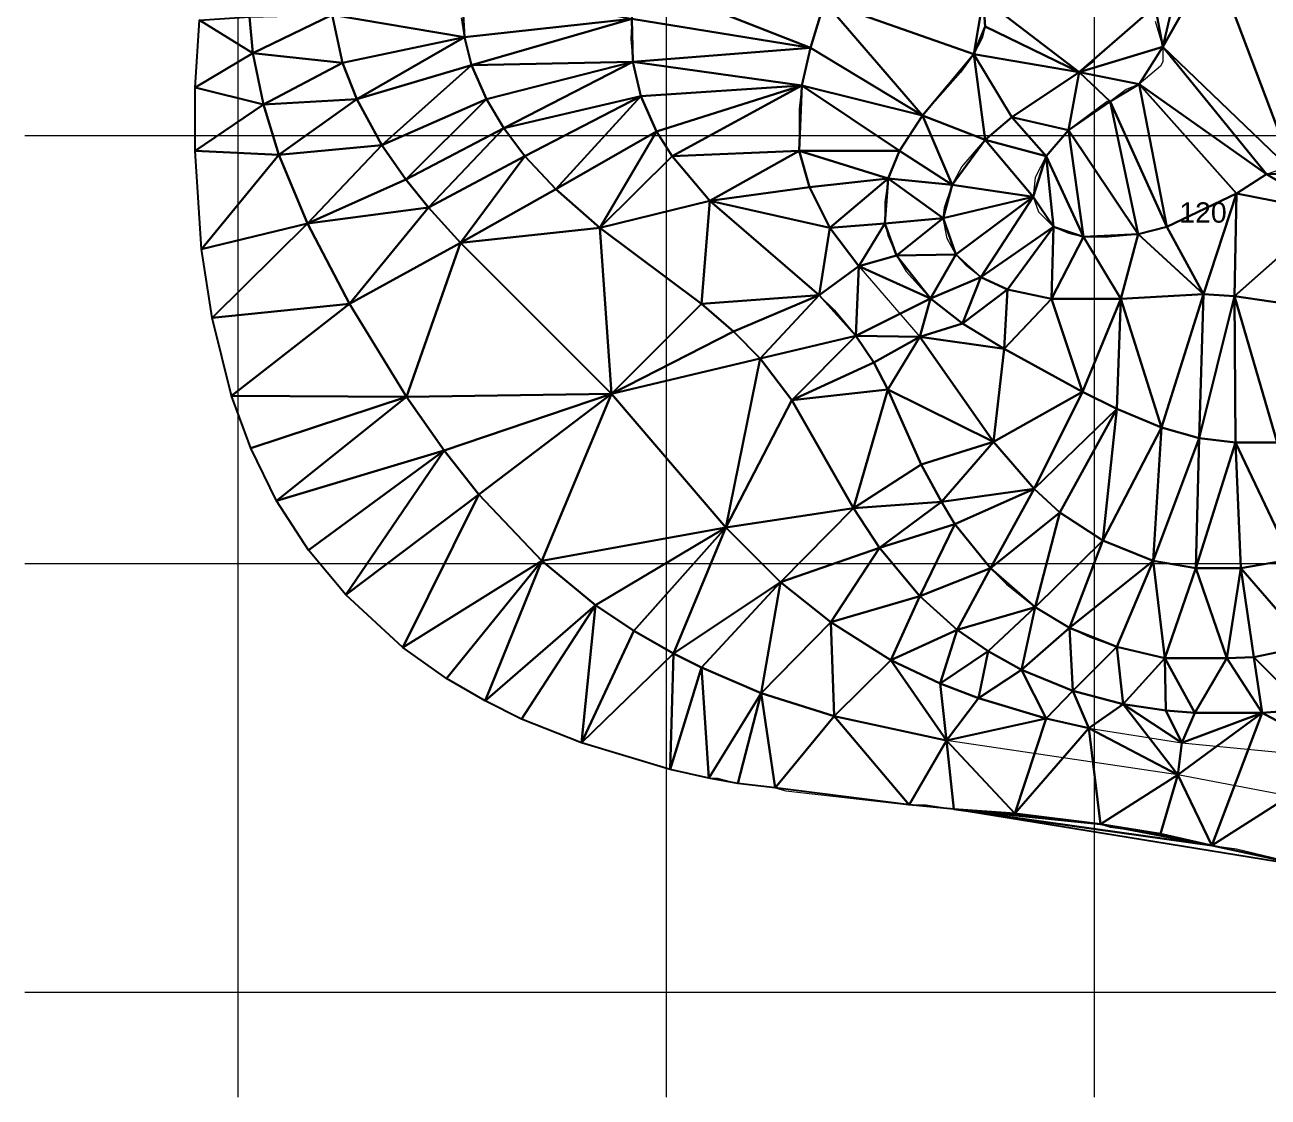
# Model space of a CAD drawing. Header units: metres. Extents: x 0 to 15.2, y 0 to 12.1.
# Drawn here: x 0.01 to 7.39, y 0.01 to 6.37 of the extents above; entities that cross this region are included whole.
import ezdxf

# ---------------------------------------------------------------- set-up
doc = ezdxf.new("R2010")
doc.units = ezdxf.units.M
doc.layers.add('P2D_GRAMMES', color=7, linetype='Continuous', lineweight=18)
doc.layers.add('P2D_ISOYPSEIS', color=30, linetype='Continuous', lineweight=18)
doc.layers.add('P2D_KEIMENA', color=7, linetype='Continuous')
doc.layers.add('P2D_TIN', color=94, linetype='Continuous')
doc.styles.add('ARIAL', font='arial.ttf')

msp = doc.modelspace()

# ---------------------------------------------------------------- linework, layer by layer
at = {"layer": 'P2D_GRAMMES'}
for p, q in [((1.273175, 12.055475), (1.273175, 0.009525)), ((3.813175, 12.055475), (3.813175, 0.009525)), ((6.353175, 12.055475), (6.353175, 0.009525)), ((15.230475, 5.711825), (0.009525, 5.711825)), ((15.230475, 3.171825), (0.009525, 3.171825)), ((0.009525, 0.631825), (15.230475, 0.631825))]:
    msp.add_line(p, q, dxfattribs=at)
at = {"layer": 'P2D_ISOYPSEIS'}
for points, elevation in [([(4.752975, 6.505575), (4.670425, 6.232525), (4.619625, 6.010275), (4.60375, 5.870575), (4.60375, 5.622925), (4.664075, 5.407025), (4.784725, 5.165725), (4.956175, 4.937125), (5.318125, 4.518025), (5.756275, 3.895725), (5.997575, 3.616325), (6.149975, 3.476625), (6.403975, 3.311525), (6.702425, 3.190875), (6.956425, 3.146425), (7.223125, 3.146425), (7.521575, 3.197225)], 114), ([(5.694045, 6.524625), (5.705475, 6.359525), (5.687695, 6.289675), (5.639435, 6.194425), (5.559425, 6.086475), (5.334635, 5.832475), (5.198745, 5.622925), (5.131435, 5.457825), (5.11175, 5.318125), (5.11175, 5.191125), (5.131435, 5.114925), (5.179695, 5.000625), (5.238115, 4.905375), (5.381625, 4.746625), (5.572125, 4.598035), (5.819775, 4.446905), (6.283325, 4.192905), (6.486525, 4.091305), (6.753225, 3.980815), (6.975475, 3.918585), (7.191375, 3.89255), (7.439025, 3.89255)], 116), ([(1.831975, 6.429375), (1.892935, 6.143625), (1.979295, 5.927725), (2.127885, 5.654675), (2.268855, 5.451475), (2.403475, 5.286375), (2.593975, 5.076825), (3.489325, 4.181475), (4.168775, 3.387725), (4.492625, 3.063875), (4.791075, 2.826385), (5.146675, 2.601595), (5.438775, 2.461895), (5.667375, 2.375535), (6.067425, 2.254885), (6.321425, 2.197735), (6.873875, 2.111375), (7.858125, 2.016125)], 108), ([(1.044575, 6.397625), (1.019175, 5.997575), (1.019175, 5.622925), (1.057275, 5.038725), (1.120775, 4.632325), (1.235075, 4.168775), (1.349375, 3.857625), (1.501775, 3.546475), (1.692275, 3.254375), (1.914525, 2.987675), (2.251075, 2.676525), (2.511425, 2.492375), (2.740025, 2.359025), (2.955925, 2.251075), (3.311525, 2.111375), (3.838575, 1.952625), (4.067175, 1.901825), (4.117975, 1.901825), (4.238625, 1.870075), (4.460875, 1.844675), (4.524375, 1.825625), (5.254625, 1.743075), (5.356225, 1.743075), (5.521325, 1.717675), (5.883275, 1.692275), (6.391275, 1.628775), (6.448425, 1.609725), (6.746875, 1.571625), (7.051675, 1.501775), (7.197725, 1.482725), (7.673975, 1.368425)], 104), ([(8.651875, 1.577975), (6.848475, 1.920875), (5.476875, 2.124075), (4.810125, 2.268855), (4.378325, 2.406015), (4.022725, 2.557145), (3.857625, 2.639695), (3.622675, 2.775585), (3.394075, 2.927985), (3.076575, 3.190875), (2.701925, 3.584575), (2.497455, 3.844925), (2.273935, 4.162425), (1.934845, 4.714875), (1.687195, 5.191125), (1.517015, 5.597525), (1.424305, 5.895975), (1.362075, 6.200775), (1.343025, 6.416675)], 106), ([(7.610475, 2.308225), (7.350125, 2.289175), (6.950075, 2.289175), (6.778625, 2.301875), (6.524625, 2.339975), (6.226175, 2.418715), (5.921375, 2.544445), (5.724525, 2.654935), (5.540375, 2.781935), (5.318125, 2.981325), (5.079365, 3.267075), (4.925695, 3.502025), (4.558665, 4.143375), (4.371975, 4.391025), (4.213225, 4.549775), (4.022725, 4.714875), (3.419475, 5.165725), (3.159125, 5.394325), (2.974975, 5.591175), (2.850515, 5.756275), (2.747645, 5.927725), (2.660015, 6.130925), (2.616835, 6.296025), (2.600325, 6.410325)], 110), ([(3.609975, 6.403975), (3.603625, 6.283325), (3.616325, 6.149975), (3.664585, 5.946775), (3.757295, 5.737225), (3.848735, 5.591175), (4.073525, 5.325745), (4.721225, 4.765675), (4.812665, 4.676775), (4.939665, 4.524375), (5.046345, 4.365625), (5.128895, 4.206875), (5.325745, 3.762375), (5.446395, 3.540125), (5.526405, 3.406775), (5.737225, 3.146425), (5.832475, 3.051175), (6.003925, 2.915285), (6.207125, 2.792095), (6.327775, 2.737485), (6.486525, 2.680335), (6.772275, 2.613025), (7.140575, 2.613025), (7.299325, 2.619375), (7.623175, 2.685415)], 112), ([(6.715125, 6.391275), (6.759575, 6.238875), (6.759575, 6.149975), (6.746875, 6.124575), (6.619875, 6.016625), (6.543675, 5.984875), (6.448425, 5.915025), (6.429375, 5.915025), (6.200775, 5.743575), (6.067425, 5.591175), (6.003925, 5.464175), (5.991225, 5.349875), (6.022975, 5.260975), (6.111875, 5.172075), (6.200775, 5.133975), (6.289675, 5.11175), (6.435725, 5.11175), (6.613525, 5.127625), (6.784975, 5.172075)], 120), ([(7.616825, 4.695825), (7.185025, 4.759325), (7.000875, 4.772025), (6.511925, 4.74345), (6.099175, 4.74345), (5.838825, 4.799965), (5.680075, 4.872355), (5.597525, 4.937125), (5.531485, 5.006975), (5.480685, 5.102225), (5.457825, 5.222875), (5.464175, 5.286375), (5.509895, 5.419725), (5.568315, 5.527675), (5.705475, 5.686425), (5.864225, 5.822315), (6.264275, 6.087745), (6.353175, 6.156325)], 116), ([(7.197725, 5.368925), (7.375525, 5.483225), (7.483475, 5.521325)], 120)]:
    msp.add_lwpolyline(points, dxfattribs=dict(at, elevation=elevation))
at = {"layer": 'P2D_TIN'}
for points in [[(6.759575, 6.238875, 120), (7.058025, 6.765925, 120), (7.540625, 5.489575, 120)], [(6.861175, 6.670675, 120), (7.058025, 6.765925, 120), (6.759575, 6.238875, 120)], [(7.058025, 6.765925, 120), (8.156575, 6.423025, 120), (7.540625, 5.489575, 120)], [(6.715125, 6.480175, 120), (6.861175, 6.670675, 120), (6.759575, 6.238875, 120)], [(1.831975, 6.429375, 108), (2.600325, 6.600825, 110), (2.616835, 6.296025, 110)], [(2.616835, 6.296025, 110), (2.600325, 6.600825, 110), (3.609975, 6.403975, 112)], [(3.609975, 6.403975, 112), (3.654425, 6.632575, 112), (4.670425, 6.232525, 114)], [(4.670425, 6.232525, 114), (3.654425, 6.632575, 112), (4.752975, 6.505575, 114)], [(4.670425, 6.232525, 114), (4.752975, 6.505575, 114), (5.334635, 5.832475, 116)], [(4.752975, 6.505575, 114), (5.694045, 6.524625, 116), (5.639435, 6.194425, 116)], [(4.752975, 6.505575, 114), (5.639435, 6.194425, 116), (5.334635, 5.832475, 116)], [(5.639435, 6.194425, 116), (5.694045, 6.524625, 116), (5.705475, 6.359525, 116)], [(6.264275, 6.087745, 116), (5.694045, 6.524625, 116), (6.715125, 6.480175, 120)], [(5.705475, 6.359525, 116), (5.694045, 6.524625, 116), (6.264275, 6.087745, 116)], [(1.362075, 6.200775, 106), (1.343025, 6.416675, 106), (1.831975, 6.429375, 108)], [(1.362075, 6.200775, 106), (1.831975, 6.429375, 108), (1.892935, 6.143625, 108)], [(1.892935, 6.143625, 108), (1.831975, 6.429375, 108), (2.616835, 6.296025, 110)], [(6.715125, 6.480175, 120), (6.759575, 6.238875, 120), (6.264275, 6.087745, 116)], [(1.019175, 5.997575, 104), (1.044575, 6.397625, 104), (1.362075, 6.200775, 106)], [(1.044575, 6.397625, 104), (1.343025, 6.416675, 106), (1.362075, 6.200775, 106)], [(2.660015, 6.130925, 110), (2.616835, 6.296025, 110), (3.609975, 6.403975, 112)], [(3.616325, 6.149975, 112), (2.660015, 6.130925, 110), (3.609975, 6.403975, 112)], [(3.616325, 6.149975, 112), (3.609975, 6.403975, 112), (4.670425, 6.232525, 114)], [(5.639435, 6.194425, 116), (5.705475, 6.359525, 116), (6.264275, 6.087745, 116)], [(1.979295, 5.927725, 108), (1.892935, 6.143625, 108), (2.616835, 6.296025, 110)], [(1.979295, 5.927725, 108), (2.616835, 6.296025, 110), (2.660015, 6.130925, 110)], [(1.019175, 5.997575, 104), (1.362075, 6.200775, 106), (1.424305, 5.895975, 106)], [(1.424305, 5.895975, 106), (1.362075, 6.200775, 106), (1.892935, 6.143625, 108)], [(4.619625, 6.010275, 114), (3.616325, 6.149975, 112), (4.670425, 6.232525, 114)], [(4.619625, 6.010275, 114), (4.670425, 6.232525, 114), (5.334635, 5.832475, 116)], [(6.264275, 6.087745, 116), (6.759575, 6.238875, 120), (6.619875, 6.016625, 120)], [(6.619875, 6.016625, 120), (6.759575, 6.238875, 120), (7.375525, 5.483225, 120)], [(7.375525, 5.483225, 120), (6.759575, 6.238875, 120), (7.540625, 5.489575, 120)], [(1.424305, 5.895975, 106), (1.892935, 6.143625, 108), (1.979295, 5.927725, 108)], [(2.127885, 5.654675, 108), (1.979295, 5.927725, 108), (2.660015, 6.130925, 110)], [(2.127885, 5.654675, 108), (2.660015, 6.130925, 110), (2.747645, 5.927725, 110)], [(2.747645, 5.927725, 110), (2.660015, 6.130925, 110), (3.616325, 6.149975, 112)], [(2.850515, 5.756275, 110), (2.747645, 5.927725, 110), (3.616325, 6.149975, 112)], [(2.850515, 5.756275, 110), (3.616325, 6.149975, 112), (3.664585, 5.946775, 112)], [(3.664585, 5.946775, 112), (3.616325, 6.149975, 112), (4.619625, 6.010275, 114)], [(5.334635, 5.832475, 116), (5.639435, 6.194425, 116), (5.705475, 5.686425, 116)], [(5.705475, 5.686425, 116), (5.639435, 6.194425, 116), (5.864225, 5.822315, 116)], [(5.864225, 5.822315, 116), (5.639435, 6.194425, 116), (6.264275, 6.087745, 116)], [(5.864225, 5.822315, 116), (6.264275, 6.087745, 116), (6.200775, 5.743575, 120)], [(6.264275, 6.087745, 116), (6.448425, 5.915025, 120), (6.200775, 5.743575, 120)], [(6.264275, 6.087745, 116), (6.619875, 6.016625, 120), (6.448425, 5.915025, 120)], [(1.019175, 5.622925, 104), (1.019175, 5.997575, 104), (1.424305, 5.895975, 106)], [(3.757295, 5.737225, 112), (3.664585, 5.946775, 112), (4.619625, 6.010275, 114)], [(3.848735, 5.591175, 112), (3.757295, 5.737225, 112), (4.619625, 6.010275, 114)], [(4.60375, 5.622925, 114), (3.848735, 5.591175, 112), (4.619625, 6.010275, 114)], [(4.60375, 5.622925, 114), (4.619625, 6.010275, 114), (5.198745, 5.622925, 116)], [(4.619625, 6.010275, 114), (5.334635, 5.832475, 116), (5.198745, 5.622925, 116)], [(6.448425, 5.915025, 120), (6.619875, 6.016625, 120), (6.784975, 5.172075, 120)], [(7.197725, 5.368925, 120), (6.619875, 6.016625, 120), (7.375525, 5.483225, 120)], [(6.784975, 5.172075, 120), (6.619875, 6.016625, 120), (7.197725, 5.368925, 120)], [(1.517015, 5.597525, 106), (1.424305, 5.895975, 106), (1.979295, 5.927725, 108)], [(1.517015, 5.597525, 106), (1.979295, 5.927725, 108), (2.127885, 5.654675, 108)], [(2.268855, 5.451475, 108), (2.127885, 5.654675, 108), (2.747645, 5.927725, 110)], [(2.268855, 5.451475, 108), (2.747645, 5.927725, 110), (2.850515, 5.756275, 110)], [(2.974975, 5.591175, 110), (2.850515, 5.756275, 110), (3.664585, 5.946775, 112)], [(3.159125, 5.394325, 110), (2.974975, 5.591175, 110), (3.664585, 5.946775, 112)], [(3.159125, 5.394325, 110), (3.664585, 5.946775, 112), (3.757295, 5.737225, 112)], [(6.200775, 5.743575, 120), (6.448425, 5.915025, 120), (6.613525, 5.127625, 120)], [(6.448425, 5.915025, 120), (6.784975, 5.172075, 120), (6.613525, 5.127625, 120)], [(1.019175, 5.622925, 104), (1.424305, 5.895975, 106), (1.517015, 5.597525, 106)], [(5.198745, 5.622925, 116), (5.334635, 5.832475, 116), (5.509895, 5.419725, 116)], [(5.334635, 5.832475, 116), (5.705475, 5.686425, 116), (5.509895, 5.419725, 116)], [(2.403475, 5.286375, 108), (2.268855, 5.451475, 108), (2.850515, 5.756275, 110)], [(2.850515, 5.756275, 110), (2.974975, 5.591175, 110), (2.403475, 5.286375, 108)], [(5.705475, 5.686425, 116), (5.864225, 5.822315, 116), (6.067425, 5.591175, 120)], [(6.067425, 5.591175, 120), (5.864225, 5.822315, 116), (6.200775, 5.743575, 120)], [(3.419475, 5.165725, 110), (3.159125, 5.394325, 110), (3.757295, 5.737225, 112)], [(3.419475, 5.165725, 110), (3.757295, 5.737225, 112), (3.848735, 5.591175, 112)], [(5.509895, 5.419725, 116), (5.705475, 5.686425, 116), (5.991225, 5.349875, 120)], [(5.705475, 5.686425, 116), (6.067425, 5.591175, 120), (5.991225, 5.349875, 120)], [(6.067425, 5.591175, 120), (6.200775, 5.743575, 120), (6.289675, 5.11175, 120)], [(6.289675, 5.11175, 120), (6.200775, 5.743575, 120), (6.613525, 5.127625, 120)], [(1.057275, 5.038725, 104), (1.019175, 5.622925, 104), (1.517015, 5.597525, 106)], [(1.687195, 5.191125, 106), (1.517015, 5.597525, 106), (2.127885, 5.654675, 108)], [(1.687195, 5.191125, 106), (2.127885, 5.654675, 108), (2.268855, 5.451475, 108)], [(4.073525, 5.325745, 112), (3.848735, 5.591175, 112), (4.60375, 5.622925, 114)], [(4.073525, 5.325745, 112), (4.60375, 5.622925, 114), (4.664075, 5.407025, 114)], [(4.60375, 5.622925, 114), (5.198745, 5.622925, 116), (5.131435, 5.457825, 116)], [(4.664075, 5.407025, 114), (4.60375, 5.622925, 114), (5.131435, 5.457825, 116)], [(5.198745, 5.622925, 116), (5.509895, 5.419725, 116), (5.131435, 5.457825, 116)], [(1.057275, 5.038725, 104), (1.517015, 5.597525, 106), (1.687195, 5.191125, 106)], [(2.593975, 5.076825, 108), (2.403475, 5.286375, 108), (2.974975, 5.591175, 110)], [(2.593975, 5.076825, 108), (2.974975, 5.591175, 110), (3.159125, 5.394325, 110)], [(3.419475, 5.165725, 110), (3.848735, 5.591175, 112), (4.073525, 5.325745, 112)], [(5.991225, 5.349875, 120), (6.067425, 5.591175, 120), (6.111875, 5.172075, 120)], [(6.111875, 5.172075, 120), (6.067425, 5.591175, 120), (6.289675, 5.11175, 120)], [(7.750175, 5.260975, 120), (7.197725, 5.368925, 120), (7.375525, 5.483225, 120)], [(7.540625, 5.489575, 120), (7.750175, 5.260975, 120), (7.375525, 5.483225, 120)], [(1.687195, 5.191125, 106), (2.268855, 5.451475, 108), (2.403475, 5.286375, 108)], [(2.593975, 5.076825, 108), (3.159125, 5.394325, 110), (3.419475, 5.165725, 110)], [(4.073525, 5.325745, 112), (4.664075, 5.407025, 114), (4.784725, 5.165725, 114)], [(4.784725, 5.165725, 114), (4.664075, 5.407025, 114), (5.131435, 5.457825, 116)], [(5.11175, 5.191125, 116), (4.784725, 5.165725, 114), (5.131435, 5.457825, 116)], [(5.11175, 5.191125, 116), (5.131435, 5.457825, 116), (5.457825, 5.222875, 116)], [(5.131435, 5.457825, 116), (5.509895, 5.419725, 116), (5.457825, 5.222875, 116)], [(5.457825, 5.222875, 116), (5.509895, 5.419725, 116), (5.991225, 5.349875, 120)], [(3.419475, 5.165725, 110), (4.073525, 5.325745, 112), (4.022725, 4.714875, 110)], [(4.022725, 4.714875, 110), (4.073525, 5.325745, 112), (4.721225, 4.765675, 112)], [(4.721225, 4.765675, 112), (4.073525, 5.325745, 112), (4.784725, 5.165725, 114)], [(5.531485, 5.006975, 116), (5.457825, 5.222875, 116), (5.991225, 5.349875, 120)], [(5.680075, 4.872355, 116), (5.531485, 5.006975, 116), (5.991225, 5.349875, 120)], [(5.680075, 4.872355, 116), (5.991225, 5.349875, 120), (6.111875, 5.172075, 120)], [(7.000875, 4.772025, 116), (6.784975, 5.172075, 120), (7.197725, 5.368925, 120)], [(7.185025, 4.759325, 116), (7.000875, 4.772025, 116), (7.197725, 5.368925, 120)], [(7.750175, 5.260975, 120), (7.185025, 4.759325, 116), (7.197725, 5.368925, 120)], [(1.934845, 4.714875, 106), (1.687195, 5.191125, 106), (2.403475, 5.286375, 108)], [(1.934845, 4.714875, 106), (2.403475, 5.286375, 108), (2.593975, 5.076825, 108)], [(7.616825, 4.695825, 116), (7.185025, 4.759325, 116), (7.750175, 5.260975, 120)], [(1.120775, 4.632325, 104), (1.057275, 5.038725, 104), (1.687195, 5.191125, 106)], [(1.120775, 4.632325, 104), (1.687195, 5.191125, 106), (1.934845, 4.714875, 106)], [(2.593975, 5.076825, 108), (3.419475, 5.165725, 110), (3.489325, 4.181475, 108)], [(3.489325, 4.181475, 108), (3.419475, 5.165725, 110), (4.022725, 4.714875, 110)], [(4.721225, 4.765675, 112), (4.784725, 5.165725, 114), (4.956175, 4.937125, 114)], [(4.956175, 4.937125, 114), (4.784725, 5.165725, 114), (5.11175, 5.191125, 116)], [(4.956175, 4.937125, 114), (5.11175, 5.191125, 116), (5.179695, 5.000625, 116)], [(5.179695, 5.000625, 116), (5.11175, 5.191125, 116), (5.457825, 5.222875, 116)], [(5.179695, 5.000625, 116), (5.457825, 5.222875, 116), (5.531485, 5.006975, 116)], [(5.838825, 4.799965, 116), (5.680075, 4.872355, 116), (6.111875, 5.172075, 120)], [(6.099175, 4.74345, 116), (5.838825, 4.799965, 116), (6.111875, 5.172075, 120)], [(6.099175, 4.74345, 116), (6.111875, 5.172075, 120), (6.289675, 5.11175, 120)], [(7.000875, 4.772025, 116), (6.613525, 5.127625, 120), (6.784975, 5.172075, 120)], [(6.099175, 4.74345, 116), (6.289675, 5.11175, 120), (6.511925, 4.74345, 116)], [(6.511925, 4.74345, 116), (6.289675, 5.11175, 120), (6.613525, 5.127625, 120)], [(7.000875, 4.772025, 116), (6.511925, 4.74345, 116), (6.613525, 5.127625, 120)], [(2.273935, 4.162425, 106), (1.934845, 4.714875, 106), (2.593975, 5.076825, 108)], [(2.273935, 4.162425, 106), (2.593975, 5.076825, 108), (3.489325, 4.181475, 108)], [(4.956175, 4.937125, 114), (5.179695, 5.000625, 116), (5.381625, 4.746625, 116)], [(5.381625, 4.746625, 116), (5.179695, 5.000625, 116), (5.531485, 5.006975, 116)], [(5.381625, 4.746625, 116), (5.531485, 5.006975, 116), (5.680075, 4.872355, 116)], [(4.939665, 4.524375, 112), (4.721225, 4.765675, 112), (4.956175, 4.937125, 114)], [(4.939665, 4.524375, 112), (4.956175, 4.937125, 114), (5.381625, 4.746625, 116)], [(5.572125, 4.598035, 116), (5.381625, 4.746625, 116), (5.680075, 4.872355, 116)], [(5.572125, 4.598035, 116), (5.680075, 4.872355, 116), (5.838825, 4.799965, 116)], [(5.819775, 4.446905, 116), (5.572125, 4.598035, 116), (5.838825, 4.799965, 116)], [(5.819775, 4.446905, 116), (5.838825, 4.799965, 116), (6.099175, 4.74345, 116)], [(4.213225, 4.549775, 110), (4.022725, 4.714875, 110), (4.721225, 4.765675, 112)], [(4.371975, 4.391025, 110), (4.213225, 4.549775, 110), (4.721225, 4.765675, 112)], [(4.721225, 4.765675, 112), (4.939665, 4.524375, 112), (4.371975, 4.391025, 110)], [(4.939665, 4.524375, 112), (5.381625, 4.746625, 116), (5.318125, 4.518025, 114)], [(5.318125, 4.518025, 114), (5.381625, 4.746625, 116), (5.572125, 4.598035, 116)], [(6.283325, 4.192905, 116), (5.819775, 4.446905, 116), (6.099175, 4.74345, 116)], [(6.283325, 4.192905, 116), (6.099175, 4.74345, 116), (6.511925, 4.74345, 116)], [(6.486525, 4.091305, 116), (6.283325, 4.192905, 116), (6.511925, 4.74345, 116)], [(6.753225, 3.980815, 116), (6.486525, 4.091305, 116), (6.511925, 4.74345, 116)], [(6.511925, 4.74345, 116), (7.000875, 4.772025, 116), (6.753225, 3.980815, 116)], [(6.975475, 3.918585, 116), (6.753225, 3.980815, 116), (7.000875, 4.772025, 116)], [(6.975475, 3.918585, 116), (7.000875, 4.772025, 116), (7.185025, 4.759325, 116)], [(7.191375, 3.89255, 116), (6.975475, 3.918585, 116), (7.185025, 4.759325, 116)], [(7.616825, 4.695825, 116), (7.439025, 3.89255, 116), (7.185025, 4.759325, 116)], [(7.439025, 3.89255, 116), (7.191375, 3.89255, 116), (7.185025, 4.759325, 116)], [(1.235075, 4.168775, 104), (1.120775, 4.632325, 104), (1.934845, 4.714875, 106)], [(1.235075, 4.168775, 104), (1.934845, 4.714875, 106), (2.273935, 4.162425, 106)], [(4.022725, 4.714875, 110), (4.213225, 4.549775, 110), (3.489325, 4.181475, 108)], [(5.819775, 4.446905, 116), (5.318125, 4.518025, 114), (5.572125, 4.598035, 116)], [(4.213225, 4.549775, 110), (4.371975, 4.391025, 110), (3.489325, 4.181475, 108)], [(4.558665, 4.143375, 110), (4.371975, 4.391025, 110), (4.939665, 4.524375, 112)], [(4.558665, 4.143375, 110), (4.939665, 4.524375, 112), (5.046345, 4.365625, 112)], [(5.046345, 4.365625, 112), (4.939665, 4.524375, 112), (5.318125, 4.518025, 114)], [(5.128895, 4.206875, 112), (5.046345, 4.365625, 112), (5.318125, 4.518025, 114)], [(5.756275, 3.895725, 114), (5.128895, 4.206875, 112), (5.318125, 4.518025, 114)], [(5.756275, 3.895725, 114), (5.318125, 4.518025, 114), (5.819775, 4.446905, 116)], [(6.283325, 4.192905, 116), (5.756275, 3.895725, 114), (5.819775, 4.446905, 116)], [(4.168775, 3.387725, 108), (3.489325, 4.181475, 108), (4.371975, 4.391025, 110)], [(4.371975, 4.391025, 110), (4.558665, 4.143375, 110), (4.168775, 3.387725, 108)], [(4.558665, 4.143375, 110), (5.046345, 4.365625, 112), (5.128895, 4.206875, 112)], [(4.925695, 3.502025, 110), (4.558665, 4.143375, 110), (5.128895, 4.206875, 112)], [(4.925695, 3.502025, 110), (5.128895, 4.206875, 112), (5.325745, 3.762375, 112)], [(5.325745, 3.762375, 112), (5.128895, 4.206875, 112), (5.756275, 3.895725, 114)], [(1.349375, 3.857625, 104), (1.235075, 4.168775, 104), (2.273935, 4.162425, 106)], [(1.501775, 3.546475, 104), (1.349375, 3.857625, 104), (2.273935, 4.162425, 106)], [(1.501775, 3.546475, 104), (2.273935, 4.162425, 106), (2.497455, 3.844925, 106)], [(2.497455, 3.844925, 106), (2.273935, 4.162425, 106), (3.489325, 4.181475, 108)], [(2.701925, 3.584575, 106), (2.497455, 3.844925, 106), (3.489325, 4.181475, 108)], [(3.076575, 3.190875, 106), (2.701925, 3.584575, 106), (3.489325, 4.181475, 108)], [(3.076575, 3.190875, 106), (3.489325, 4.181475, 108), (4.168775, 3.387725, 108)], [(4.168775, 3.387725, 108), (4.558665, 4.143375, 110), (4.925695, 3.502025, 110)], [(5.997575, 3.616325, 114), (5.756275, 3.895725, 114), (6.283325, 4.192905, 116)], [(5.997575, 3.616325, 114), (6.283325, 4.192905, 116), (6.486525, 4.091305, 116)], [(6.149975, 3.476625, 114), (5.997575, 3.616325, 114), (6.486525, 4.091305, 116)], [(6.403975, 3.311525, 114), (6.149975, 3.476625, 114), (6.486525, 4.091305, 116)], [(6.403975, 3.311525, 114), (6.486525, 4.091305, 116), (6.753225, 3.980815, 116)], [(6.702425, 3.190875, 114), (6.403975, 3.311525, 114), (6.753225, 3.980815, 116)], [(6.975475, 3.918585, 116), (6.702425, 3.190875, 114), (6.753225, 3.980815, 116)], [(6.956425, 3.146425, 114), (6.702425, 3.190875, 114), (6.975475, 3.918585, 116)], [(7.191375, 3.89255, 116), (6.956425, 3.146425, 114), (6.975475, 3.918585, 116)], [(1.692275, 3.254375, 104), (1.501775, 3.546475, 104), (2.497455, 3.844925, 106)], [(1.914525, 2.987675, 104), (1.692275, 3.254375, 104), (2.497455, 3.844925, 106)], [(1.914525, 2.987675, 104), (2.497455, 3.844925, 106), (2.701925, 3.584575, 106)], [(5.325745, 3.762375, 112), (5.756275, 3.895725, 114), (5.446395, 3.540125, 112)], [(5.446395, 3.540125, 112), (5.756275, 3.895725, 114), (5.997575, 3.616325, 114)], [(7.223125, 3.146425, 114), (6.956425, 3.146425, 114), (7.191375, 3.89255, 116)], [(7.439025, 3.89255, 116), (7.521575, 3.197225, 114), (7.191375, 3.89255, 116)], [(7.521575, 3.197225, 114), (7.223125, 3.146425, 114), (7.191375, 3.89255, 116)], [(5.446395, 3.540125, 112), (4.925695, 3.502025, 110), (5.325745, 3.762375, 112)], [(5.446395, 3.540125, 112), (5.997575, 3.616325, 114), (5.526405, 3.406775, 112)], [(5.997575, 3.616325, 114), (5.737225, 3.146425, 112), (5.526405, 3.406775, 112)], [(5.997575, 3.616325, 114), (6.149975, 3.476625, 114), (5.737225, 3.146425, 112)], [(2.251075, 2.676525, 104), (1.914525, 2.987675, 104), (2.701925, 3.584575, 106)], [(2.251075, 2.676525, 104), (2.701925, 3.584575, 106), (3.076575, 3.190875, 106)], [(4.492625, 3.063875, 108), (4.168775, 3.387725, 108), (4.925695, 3.502025, 110)], [(5.079365, 3.267075, 110), (4.492625, 3.063875, 108), (4.925695, 3.502025, 110)], [(5.079365, 3.267075, 110), (4.925695, 3.502025, 110), (5.446395, 3.540125, 112)], [(5.079365, 3.267075, 110), (5.446395, 3.540125, 112), (5.526405, 3.406775, 112)], [(5.737225, 3.146425, 112), (6.149975, 3.476625, 114), (6.003925, 2.915285, 112)], [(6.003925, 2.915285, 112), (6.149975, 3.476625, 114), (6.403975, 3.311525, 114)], [(5.079365, 3.267075, 110), (5.526405, 3.406775, 112), (5.318125, 2.981325, 110)], [(5.318125, 2.981325, 110), (5.526405, 3.406775, 112), (5.737225, 3.146425, 112)], [(3.394075, 2.927985, 106), (3.076575, 3.190875, 106), (4.168775, 3.387725, 108)], [(3.622675, 2.775585, 106), (3.394075, 2.927985, 106), (4.168775, 3.387725, 108)], [(3.857625, 2.639695, 106), (3.622675, 2.775585, 106), (4.168775, 3.387725, 108)], [(4.492625, 3.063875, 108), (3.857625, 2.639695, 106), (4.168775, 3.387725, 108)], [(4.791075, 2.826385, 108), (4.492625, 3.063875, 108), (5.079365, 3.267075, 110)], [(5.318125, 2.981325, 110), (4.791075, 2.826385, 108), (5.079365, 3.267075, 110)], [(6.207125, 2.792095, 112), (6.003925, 2.915285, 112), (6.403975, 3.311525, 114)], [(6.702425, 3.190875, 114), (6.207125, 2.792095, 112), (6.403975, 3.311525, 114)], [(2.511425, 2.492375, 104), (2.251075, 2.676525, 104), (3.076575, 3.190875, 106)], [(2.740025, 2.359025, 104), (2.511425, 2.492375, 104), (3.076575, 3.190875, 106)], [(2.740025, 2.359025, 104), (3.076575, 3.190875, 106), (3.394075, 2.927985, 106)], [(6.486525, 2.680335, 112), (6.207125, 2.792095, 112), (6.702425, 3.190875, 114)], [(6.772275, 2.613025, 112), (6.486525, 2.680335, 112), (6.702425, 3.190875, 114)], [(6.956425, 3.146425, 114), (6.772275, 2.613025, 112), (6.702425, 3.190875, 114)], [(7.521575, 3.197225, 114), (7.623175, 2.685415, 112), (7.223125, 3.146425, 114)], [(5.540375, 2.781935, 110), (5.318125, 2.981325, 110), (5.737225, 3.146425, 112)], [(5.540375, 2.781935, 110), (5.737225, 3.146425, 112), (6.003925, 2.915285, 112)], [(7.140575, 2.613025, 112), (6.772275, 2.613025, 112), (6.956425, 3.146425, 114)], [(7.223125, 3.146425, 114), (7.140575, 2.613025, 112), (6.956425, 3.146425, 114)], [(7.299325, 2.619375, 112), (7.140575, 2.613025, 112), (7.223125, 3.146425, 114)], [(7.623175, 2.685415, 112), (7.299325, 2.619375, 112), (7.223125, 3.146425, 114)], [(4.022725, 2.557145, 106), (3.857625, 2.639695, 106), (4.492625, 3.063875, 108)], [(4.378325, 2.406015, 106), (4.022725, 2.557145, 106), (4.492625, 3.063875, 108)], [(4.791075, 2.826385, 108), (4.378325, 2.406015, 106), (4.492625, 3.063875, 108)], [(5.146675, 2.601595, 108), (4.791075, 2.826385, 108), (5.318125, 2.981325, 110)], [(5.540375, 2.781935, 110), (5.146675, 2.601595, 108), (5.318125, 2.981325, 110)], [(2.955925, 2.251075, 104), (2.740025, 2.359025, 104), (3.394075, 2.927985, 106)], [(3.311525, 2.111375, 104), (2.955925, 2.251075, 104), (3.394075, 2.927985, 106)], [(3.311525, 2.111375, 104), (3.394075, 2.927985, 106), (3.622675, 2.775585, 106)], [(5.724525, 2.654935, 110), (5.540375, 2.781935, 110), (6.003925, 2.915285, 112)], [(5.921375, 2.544445, 110), (5.724525, 2.654935, 110), (6.003925, 2.915285, 112)], [(6.207125, 2.792095, 112), (5.921375, 2.544445, 110), (6.003925, 2.915285, 112)], [(4.810125, 2.268855, 106), (4.378325, 2.406015, 106), (4.791075, 2.826385, 108)], [(5.146675, 2.601595, 108), (4.810125, 2.268855, 106), (4.791075, 2.826385, 108)], [(3.311525, 2.111375, 104), (3.622675, 2.775585, 106), (3.857625, 2.639695, 106)], [(5.438775, 2.461895, 108), (5.146675, 2.601595, 108), (5.540375, 2.781935, 110)], [(5.724525, 2.654935, 110), (5.438775, 2.461895, 108), (5.540375, 2.781935, 110)], [(6.226175, 2.418715, 110), (5.921375, 2.544445, 110), (6.207125, 2.792095, 112)], [(6.486525, 2.680335, 112), (6.226175, 2.418715, 110), (6.207125, 2.792095, 112)], [(6.524625, 2.339975, 110), (6.226175, 2.418715, 110), (6.486525, 2.680335, 112)], [(6.772275, 2.613025, 112), (6.524625, 2.339975, 110), (6.486525, 2.680335, 112)], [(7.623175, 2.685415, 112), (7.610475, 2.308225, 110), (7.299325, 2.619375, 112)], [(3.838575, 1.952625, 104), (3.311525, 2.111375, 104), (3.857625, 2.639695, 106)], [(3.838575, 1.952625, 104), (3.857625, 2.639695, 106), (4.022725, 2.557145, 106)], [(5.476875, 2.124075, 106), (4.810125, 2.268855, 106), (5.146675, 2.601595, 108)], [(5.438775, 2.461895, 108), (5.476875, 2.124075, 106), (5.146675, 2.601595, 108)], [(5.667375, 2.375535, 108), (5.438775, 2.461895, 108), (5.724525, 2.654935, 110)], [(5.921375, 2.544445, 110), (5.667375, 2.375535, 108), (5.724525, 2.654935, 110)], [(6.778625, 2.301875, 110), (6.524625, 2.339975, 110), (6.772275, 2.613025, 112)], [(7.140575, 2.613025, 112), (6.950075, 2.289175, 110), (6.772275, 2.613025, 112)], [(6.950075, 2.289175, 110), (6.778625, 2.301875, 110), (6.772275, 2.613025, 112)], [(7.350125, 2.289175, 110), (6.950075, 2.289175, 110), (7.140575, 2.613025, 112)], [(7.299325, 2.619375, 112), (7.350125, 2.289175, 110), (7.140575, 2.613025, 112)], [(7.610475, 2.308225, 110), (7.350125, 2.289175, 110), (7.299325, 2.619375, 112)], [(4.067175, 1.901825, 104), (3.838575, 1.952625, 104), (4.022725, 2.557145, 106)], [(4.067175, 1.901825, 104), (4.022725, 2.557145, 106), (4.378325, 2.406015, 106)], [(6.067425, 2.254885, 108), (5.667375, 2.375535, 108), (5.921375, 2.544445, 110)], [(6.226175, 2.418715, 110), (6.067425, 2.254885, 108), (5.921375, 2.544445, 110)], [(5.476875, 2.124075, 106), (5.438775, 2.461895, 108), (5.667375, 2.375535, 108)], [(4.238625, 1.870075, 104), (4.067175, 1.901825, 104), (4.378325, 2.406015, 106)], [(4.460875, 1.844675, 104), (4.238625, 1.870075, 104), (4.378325, 2.406015, 106)], [(4.460875, 1.844675, 104), (4.378325, 2.406015, 106), (4.810125, 2.268855, 106)], [(5.476875, 2.124075, 106), (5.667375, 2.375535, 108), (6.067425, 2.254885, 108)], [(6.321425, 2.197735, 108), (6.067425, 2.254885, 108), (6.226175, 2.418715, 110)], [(6.524625, 2.339975, 110), (6.321425, 2.197735, 108), (6.226175, 2.418715, 110)], [(6.848475, 1.920875, 106), (6.321425, 2.197735, 108), (6.524625, 2.339975, 110)], [(6.778625, 2.301875, 110), (6.873875, 2.111375, 108), (6.524625, 2.339975, 110)], [(6.873875, 2.111375, 108), (6.848475, 1.920875, 106), (6.524625, 2.339975, 110)], [(6.950075, 2.289175, 110), (6.873875, 2.111375, 108), (6.778625, 2.301875, 110)], [(6.848475, 1.920875, 106), (6.873875, 2.111375, 108), (7.350125, 2.289175, 110)], [(7.051675, 1.501775, 104), (6.848475, 1.920875, 106), (7.350125, 2.289175, 110)], [(7.350125, 2.289175, 110), (6.873875, 2.111375, 108), (6.950075, 2.289175, 110)], [(7.051675, 1.501775, 104), (7.350125, 2.289175, 110), (7.858125, 2.016125, 108)], [(7.858125, 2.016125, 108), (7.350125, 2.289175, 110), (7.610475, 2.308225, 110)], [(5.254625, 1.743075, 104), (4.460875, 1.844675, 104), (4.810125, 2.268855, 106)], [(5.254625, 1.743075, 104), (4.810125, 2.268855, 106), (5.476875, 2.124075, 106)], [(5.883275, 1.692275, 104), (5.476875, 2.124075, 106), (6.067425, 2.254885, 108)], [(5.883275, 1.692275, 104), (6.067425, 2.254885, 108), (6.321425, 2.197735, 108)], [(6.391275, 1.628775, 104), (5.883275, 1.692275, 104), (6.321425, 2.197735, 108)], [(6.848475, 1.920875, 106), (6.391275, 1.628775, 104), (6.321425, 2.197735, 108)], [(5.521325, 1.717675, 104), (5.254625, 1.743075, 104), (5.476875, 2.124075, 106)], [(5.883275, 1.692275, 104), (5.521325, 1.717675, 104), (5.476875, 2.124075, 106)], [(7.051675, 1.501775, 104), (7.858125, 2.016125, 108), (7.673975, 1.368425, 104)], [(6.746875, 1.571625, 104), (6.391275, 1.628775, 104), (6.848475, 1.920875, 106)], [(7.051675, 1.501775, 104), (6.746875, 1.571625, 104), (6.848475, 1.920875, 106)], [(5.521325, 1.717675, 104), (5.883275, 1.692275, 104), (6.391275, 1.628775, 104)], [(5.521325, 1.717675, 104), (6.391275, 1.628775, 104), (7.051675, 1.501775, 104)], [(7.673975, 1.368425, 104), (5.521325, 1.717675, 104), (7.051675, 1.501775, 104)], [(7.051675, 1.501775, 104), (6.391275, 1.628775, 104), (6.746875, 1.571625, 104)]]:
    msp.add_3dface(points, dxfattribs=at)

# ---------------------------------------------------------------- texts
at = {"layer": 'P2D_KEIMENA', "insert": (6.858, 5.1943), "char_height": 0.12065, "attachment_point": 7, "style": 'ARIAL'}
msp.add_mtext('120', dxfattribs=at)

doc.saveas('drawing.dxf')
